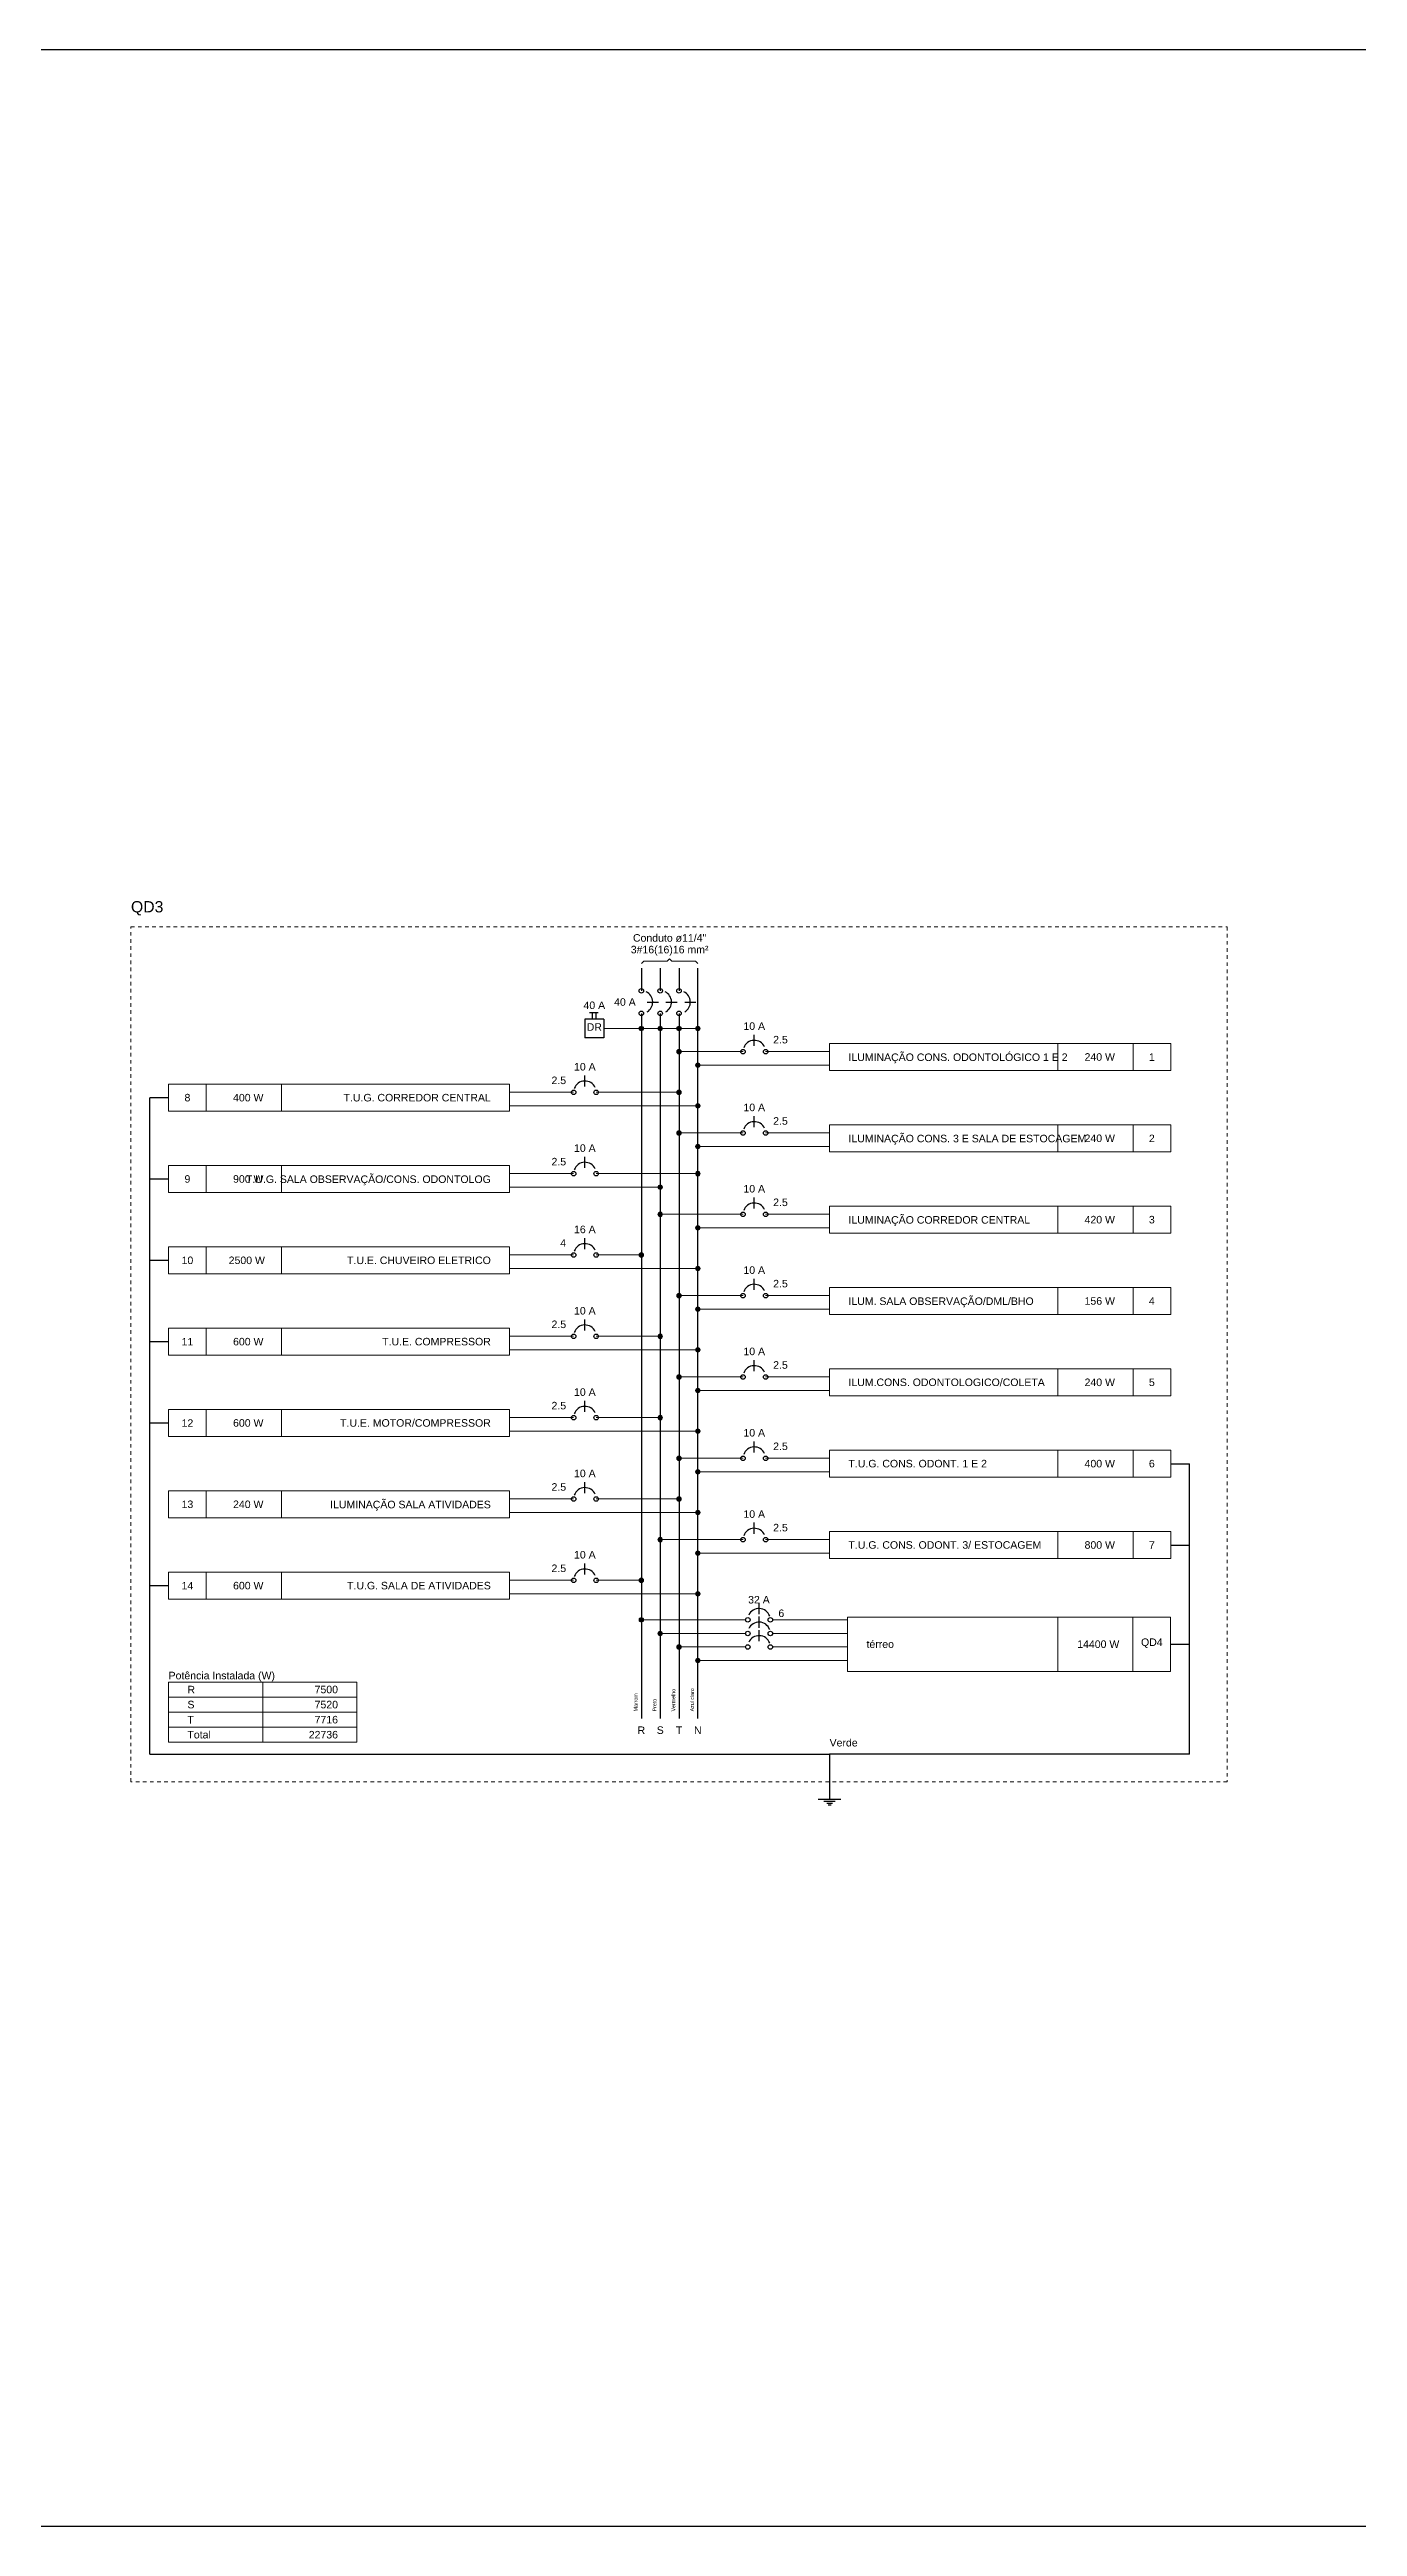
# Model space of a CAD drawing. Header units: millimetres. Extents: x 0 to 356, y -3 to 174.
# Drawn here: x 232.9 to 269.7, y 104.1 to 173.8 of the extents above; entities that cross this region are included whole.
import ezdxf

# ---------------------------------------------------------------- set-up
doc = ezdxf.new("R2010")
doc.units = ezdxf.units.MM
doc.header["$LTSCALE"] = 0.5
doc.header["$MEASUREMENT"] = 0
doc.linetypes.add('DOT2', pattern=[3.175, 0, -3.175])
for name, color, linetype, lineweight in [('DI-Barramento Fase 1', 6, 'Continuous', 30), ('DI-Barramento Fase 2', 6, 'Continuous', 30), ('DI-Barramento Fase 3', 6, 'Continuous', 30), ('DI-Barramento Neutro', 6, 'Continuous', 30), ('DI-Disjuntor', 1, 'Continuous', 30), ('DI-Fios', 3, 'Continuous', 30), ('DI-Linhas do diagrama', 9, 'Continuous', 20), ('DI-Pontilhado', 7, 'Continuous', 20), ('DI-Textos do diagrama', 7, 'Continuous', 20), ('DI-Título do diagrama', 3, 'Continuous', 30)]:
    doc.layers.add(name, color=color, linetype=linetype, lineweight=lineweight)
doc.layers.add('pisos', color=1, linetype='Continuous')
doc.styles.add('Arial', font='arial.ttf')

msp = doc.modelspace()

# ---------------------------------------------------------------- linework, layer by layer
at = {"layer": 'DI-Barramento Fase 1', "linetype": 'Continuous'}
for p, q in [((249.509, 147.972), (249.509, 147.336)), ((249.509, 146.701), (249.509, 126.867))]:
    msp.add_line(p, q, dxfattribs=at)
at = {"layer": 'DI-Barramento Fase 2', "linetype": 'Continuous'}
for p, q in [((250.039, 147.972), (250.039, 147.336)), ((250.039, 146.701), (250.039, 126.867))]:
    msp.add_line(p, q, dxfattribs=at)
at = {"layer": 'DI-Barramento Fase 3', "linetype": 'Continuous'}
for p, q in [((250.568, 147.972), (250.568, 147.336)), ((250.568, 146.701), (250.568, 126.867))]:
    msp.add_line(p, q, dxfattribs=at)
at = {"layer": 'DI-Barramento Neutro', "linetype": 'Continuous'}
msp.add_line((251.098, 126.867), (251.098, 147.972), dxfattribs=at)
at = {"layer": 'DI-Disjuntor', "linetype": 'Continuous'}
for p, q in [((249.668, 147.018), (249.986, 147.018)), ((250.197, 147.018), (250.515, 147.018)), ((250.727, 147.018), (251.045, 147.018)), ((247.921, 146.542), (247.921, 146.012)), ((248.45, 146.542), (247.921, 146.542)), ((248.053, 146.727), (248.291, 146.727)), ((248.132, 146.542), (248.132, 146.727)), ((248.238, 146.542), (248.238, 146.727)), ((248.45, 146.542), (248.45, 146.012)), ((248.45, 146.012), (247.921, 146.012)), ((252.686, 145.784), (252.686, 146.101)), ((247.921, 144.64), (247.921, 144.958)), ((252.686, 143.496), (252.686, 143.814)), ((247.921, 142.353), (247.921, 142.67)), ((252.686, 141.209), (252.686, 141.527)), ((247.921, 140.065), (247.921, 140.383)), ((252.686, 138.921), (252.686, 139.239)), ((247.921, 137.778), (247.921, 138.095)), ((252.686, 136.634), (252.686, 136.952)), ((247.921, 135.49), (247.921, 135.808)), ((252.686, 134.346), (252.686, 134.664)), ((247.921, 133.203), (247.921, 133.52)), ((252.686, 132.059), (252.686, 132.377)), ((247.921, 130.915), (247.921, 131.233)), ((252.819, 129.802), (252.819, 130.12)), ((252.819, 129.421), (252.819, 129.739)), ((252.819, 129.04), (252.819, 129.357))]:
    msp.add_line(p, q, dxfattribs=at)
for centre in [(249.509, 147.336), (250.039, 147.336), (250.568, 147.336), (249.509, 146.701), (250.039, 146.701), (250.568, 146.701), (252.368, 145.625), (253.004, 145.625), (247.603, 144.481), (248.238, 144.481), (252.368, 143.337), (253.004, 143.337), (247.603, 142.194), (248.238, 142.194), (252.368, 141.05), (253.004, 141.05), (247.603, 139.906), (248.238, 139.906), (252.368, 138.763), (253.004, 138.763), (247.603, 137.619), (248.238, 137.619), (252.368, 136.475), (253.004, 136.475), (247.603, 135.331), (248.238, 135.331), (252.368, 134.188), (253.004, 134.188), (247.603, 133.044), (248.238, 133.044), (252.368, 131.9), (253.004, 131.9), (247.603, 130.756), (248.238, 130.756), (252.502, 129.643), (253.137, 129.643), (252.502, 129.262), (252.502, 128.881), (253.137, 129.262), (253.137, 128.881)]:
    msp.add_circle(centre, 0.0635, dxfattribs=at)
for centre, start, end in [((249.509, 147.018), 300, 65), ((250.039, 147.018), 300, 65), ((250.568, 147.018), 300, 65), ((252.686, 145.625), 25, 160), ((247.921, 144.481), 25, 160), ((252.686, 143.337), 25, 160), ((247.921, 142.194), 25, 160), ((252.686, 141.05), 25, 160), ((247.921, 139.906), 25, 160), ((252.686, 138.763), 25, 160), ((247.921, 137.619), 25, 160), ((252.686, 136.475), 25, 160), ((247.921, 135.331), 25, 160), ((252.686, 134.188), 25, 160), ((247.921, 133.044), 25, 160), ((252.686, 131.9), 25, 160), ((247.921, 130.756), 25, 160), ((252.819, 129.643), 20, 155), ((252.819, 129.262), 20, 155), ((252.819, 128.881), 20, 155)]:
    msp.add_arc(centre, 0.318, start, end, dxfattribs=at)
at = {"layer": 'DI-Fios', "linetype": 'Continuous'}
for p, q in [((236.208, 144.329), (235.679, 144.329)), ((235.679, 125.867), (235.679, 144.329)), ((236.208, 142.041), (235.679, 142.041)), ((236.208, 139.754), (235.679, 139.754)), ((236.208, 137.466), (235.679, 137.466)), ((236.208, 135.179), (235.679, 135.179)), ((264.399, 134.035), (264.928, 134.035)), ((264.928, 125.867), (264.928, 134.035)), ((264.399, 131.748), (264.928, 131.748)), ((236.208, 130.604), (235.679, 130.604)), ((264.398, 128.957), (264.928, 128.957)), ((235.679, 125.867), (254.804, 125.867)), ((254.804, 125.867), (254.804, 124.596)), ((264.928, 125.867), (254.804, 125.867)), ((254.486, 124.596), (255.122, 124.596)), ((254.645, 124.543), (254.963, 124.543)), ((254.725, 124.49), (254.884, 124.49)), ((254.764, 124.437), (254.844, 124.437))]:
    msp.add_line(p, q, dxfattribs=at)
at = {"layer": 'DI-Linhas do diagrama', "linetype": 'Continuous'}
for p, q in [((249.509, 146.277), (248.45, 146.277)), ((249.509, 146.277), (251.098, 146.277)), ((250.505, 145.625), (252.368, 145.625)), ((253.004, 145.625), (254.804, 145.625)), ((261.222, 145.091), (261.222, 145.854)), ((263.34, 145.091), (263.34, 145.854)), ((251.098, 145.244), (254.804, 145.244)), ((237.267, 143.947), (237.267, 144.71)), ((239.385, 143.947), (239.385, 144.71)), ((245.803, 144.481), (247.603, 144.481)), ((250.568, 144.481), (248.238, 144.481)), ((245.803, 144.1), (251.098, 144.1)), ((261.222, 142.804), (261.222, 143.566)), ((263.34, 142.804), (263.34, 143.566)), ((250.568, 143.337), (252.368, 143.337)), ((251.098, 142.956), (254.804, 142.956)), ((253.004, 143.337), (254.804, 143.337)), ((237.267, 141.66), (237.267, 142.422)), ((239.385, 141.66), (239.385, 142.422)), ((245.803, 142.194), (247.603, 142.194)), ((251.035, 142.194), (248.238, 142.194)), ((245.803, 141.812), (249.976, 141.812)), ((250.039, 141.05), (252.368, 141.05)), ((253.004, 141.05), (254.804, 141.05)), ((261.222, 140.516), (261.222, 141.279)), ((263.34, 140.516), (263.34, 141.279)), ((237.267, 139.372), (237.267, 140.135)), ((239.385, 139.372), (239.385, 140.135)), ((251.098, 140.669), (254.804, 140.669)), ((245.803, 139.906), (247.603, 139.906)), ((245.803, 139.525), (251.098, 139.525)), ((249.509, 139.906), (248.238, 139.906)), ((250.568, 138.763), (252.368, 138.763)), ((253.004, 138.763), (254.804, 138.763)), ((261.222, 138.229), (261.222, 138.991)), ((263.34, 138.229), (263.34, 138.991)), ((251.098, 138.381), (254.804, 138.381)), ((237.267, 137.085), (237.267, 137.848)), ((239.385, 137.085), (239.385, 137.848)), ((245.803, 137.619), (247.603, 137.619)), ((250.039, 137.619), (248.238, 137.619)), ((245.803, 137.238), (251.098, 137.238)), ((261.222, 135.941), (261.222, 136.704)), ((263.34, 135.941), (263.34, 136.704)), ((250.568, 136.475), (252.368, 136.475)), ((251.098, 136.094), (254.804, 136.094)), ((253.004, 136.475), (254.804, 136.475)), ((237.267, 134.798), (237.267, 135.56)), ((239.385, 134.798), (239.385, 135.56)), ((245.803, 135.331), (247.603, 135.331)), ((249.976, 135.331), (248.238, 135.331)), ((245.803, 134.95), (251.098, 134.95)), ((250.568, 134.188), (252.368, 134.188)), ((251.098, 133.806), (254.804, 133.806)), ((253.004, 134.188), (254.804, 134.188)), ((261.222, 133.654), (261.222, 134.416)), ((263.34, 133.654), (263.34, 134.416)), ((237.267, 132.51), (237.267, 133.273)), ((239.385, 132.51), (239.385, 133.273)), ((245.803, 133.044), (247.603, 133.044)), ((245.803, 132.663), (251.098, 132.663)), ((250.505, 133.044), (248.238, 133.044)), ((250.039, 131.9), (252.368, 131.9)), ((253.004, 131.9), (254.804, 131.9)), ((261.222, 131.366), (261.222, 132.129)), ((263.34, 131.366), (263.34, 132.129)), ((237.267, 130.223), (237.267, 130.985)), ((239.385, 130.223), (239.385, 130.985)), ((251.098, 131.519), (254.804, 131.519)), ((245.803, 130.756), (247.603, 130.756)), ((245.803, 130.375), (251.098, 130.375)), ((249.509, 130.756), (248.238, 130.756)), ((249.573, 129.643), (252.439, 129.643)), ((255.312, 129.643), (253.201, 129.643)), ((261.221, 128.195), (261.221, 129.719)), ((263.339, 128.195), (263.339, 129.719)), ((250.102, 129.262), (252.439, 129.262)), ((250.632, 128.881), (252.439, 128.881)), ((255.312, 129.262), (253.201, 129.262)), ((255.312, 128.881), (253.201, 128.881)), ((255.312, 128.499), (251.035, 128.499)), ((238.856, 127.47), (238.856, 127.894)), ((238.856, 127.046), (238.856, 127.47)), ((238.856, 126.623), (238.856, 127.046)), ((238.856, 126.199), (238.856, 126.623))]:
    msp.add_line(p, q, dxfattribs=at)
at = {"layer": 'DI-Linhas do diagrama', "linetype": 'Continuous', "const_width": 0.0635}
for points in [[(249.541, 146.277, 1), (249.477, 146.277, 1)], [(250.071, 146.277, 1), (250.007, 146.277, 1)], [(250.6, 146.277, 1), (250.536, 146.277, 1)], [(251.13, 146.277, 1), (251.066, 146.277, 1)], [(250.6, 145.625, 1), (250.536, 145.625, 1)], [(251.13, 145.244, 1), (251.066, 145.244, 1)], [(250.6, 144.481, 1), (250.536, 144.481, 1)], [(251.13, 144.1, 1), (251.066, 144.1, 1)], [(250.6, 143.337, 1), (250.536, 143.337, 1)], [(251.13, 142.956, 1), (251.066, 142.956, 1)], [(251.13, 142.194, 1), (251.066, 142.194, 1)], [(250.071, 141.812, 1), (250.007, 141.812, 1)], [(250.071, 141.05, 1), (250.007, 141.05, 1)], [(251.13, 140.669, 1), (251.066, 140.669, 1)], [(249.541, 139.906, 1), (249.477, 139.906, 1)], [(251.13, 139.525, 1), (251.066, 139.525, 1)], [(250.6, 138.763, 1), (250.536, 138.763, 1)], [(251.13, 138.381, 1), (251.066, 138.381, 1)], [(250.071, 137.619, 1), (250.007, 137.619, 1)], [(251.13, 137.238, 1), (251.066, 137.238, 1)], [(250.6, 136.475, 1), (250.536, 136.475, 1)], [(251.13, 136.094, 1), (251.066, 136.094, 1)], [(250.071, 135.331, 1), (250.007, 135.331, 1)], [(251.13, 134.95, 1), (251.066, 134.95, 1)], [(250.6, 134.188, 1), (250.536, 134.188, 1)], [(251.13, 133.806, 1), (251.066, 133.806, 1)], [(250.6, 133.044, 1), (250.536, 133.044, 1)], [(251.13, 132.663, 1), (251.066, 132.663, 1)], [(250.071, 131.9, 1), (250.007, 131.9, 1)], [(251.13, 131.519, 1), (251.066, 131.519, 1)], [(249.541, 130.756, 1), (249.477, 130.756, 1)], [(251.13, 130.375, 1), (251.066, 130.375, 1)], [(249.477, 129.643, -1), (249.541, 129.643, -1)], [(250.006, 129.262, -1), (250.07, 129.262, -1)], [(250.536, 128.881, -1), (250.6, 128.881, -1)], [(251.066, 128.499, -1), (251.13, 128.499, -1)]]:
    msp.add_lwpolyline(points, format="xyb", close=True, dxfattribs=at)
at = {"layer": 'DI-Linhas do diagrama', "linetype": 'Continuous'}
for points in [[(254.804, 145.091), (254.804, 145.854), (264.399, 145.854), (264.399, 145.091), (254.804, 145.091)], [(236.208, 143.947), (236.208, 144.71), (245.803, 144.71), (245.803, 143.947), (236.208, 143.947)], [(254.804, 142.804), (254.804, 143.566), (264.399, 143.566), (264.399, 142.804), (254.804, 142.804)], [(236.208, 141.66), (236.208, 142.422), (245.803, 142.422), (245.803, 141.66), (236.208, 141.66)], [(254.804, 140.516), (254.804, 141.279), (264.399, 141.279), (264.399, 140.516), (254.804, 140.516)], [(236.208, 139.372), (236.208, 140.135), (245.803, 140.135), (245.803, 139.372), (236.208, 139.372)], [(254.804, 138.229), (254.804, 138.991), (264.399, 138.991), (264.399, 138.229), (254.804, 138.229)], [(236.208, 137.085), (236.208, 137.848), (245.803, 137.848), (245.803, 137.085), (236.208, 137.085)], [(254.804, 135.941), (254.804, 136.704), (264.399, 136.704), (264.399, 135.941), (254.804, 135.941)], [(236.208, 134.798), (236.208, 135.56), (245.803, 135.56), (245.803, 134.798), (236.208, 134.798)], [(254.804, 133.654), (254.804, 134.416), (264.399, 134.416), (264.399, 133.654), (254.804, 133.654)], [(236.208, 132.51), (236.208, 133.273), (245.803, 133.273), (245.803, 132.51), (236.208, 132.51)], [(254.804, 131.366), (254.804, 132.129), (264.399, 132.129), (264.399, 131.366), (254.804, 131.366)], [(236.208, 130.223), (236.208, 130.985), (245.803, 130.985), (245.803, 130.223), (236.208, 130.223)], [(264.398, 128.195), (264.398, 129.719), (255.312, 129.719), (255.312, 128.195), (264.398, 128.195)], [(236.208, 127.47), (236.208, 127.894), (241.503, 127.894), (241.503, 127.47), (236.208, 127.47)], [(236.208, 127.046), (236.208, 127.47), (241.503, 127.47), (241.503, 127.046), (236.208, 127.046)], [(236.208, 126.623), (236.208, 127.046), (241.503, 127.046), (241.503, 126.623), (236.208, 126.623)], [(236.208, 126.199), (236.208, 126.623), (241.503, 126.623), (241.503, 126.199), (236.208, 126.199)]]:
    msp.add_lwpolyline(points, close=True, dxfattribs=at)
for centre in [(249.509, 146.277), (250.039, 146.277), (250.568, 146.277), (251.098, 146.277), (250.568, 145.625), (251.098, 145.244), (250.568, 144.481), (251.098, 144.1), (250.568, 143.337), (251.098, 142.956), (251.098, 142.194), (250.039, 141.812), (250.039, 141.05), (251.098, 140.669), (249.509, 139.906), (251.098, 139.525), (250.568, 138.763), (251.098, 138.381), (250.039, 137.619), (251.098, 137.238), (250.568, 136.475), (251.098, 136.094), (250.039, 135.331), (251.098, 134.95), (250.568, 134.188), (251.098, 133.806), (250.568, 133.044), (251.098, 132.663), (250.039, 131.9), (251.098, 131.519), (249.509, 130.756), (251.098, 130.375), (249.509, 129.643), (250.038, 129.262), (250.568, 128.881), (251.098, 128.499)]:
    msp.add_circle(centre, 0.0635, dxfattribs=at)
at = {"layer": 'DI-Pontilhado', "linetype": 'DOT2', "ltscale": 0.05}
msp.add_lwpolyline([(235.149, 125.088), (235.149, 149.136), (265.987, 149.136), (265.987, 125.088), (235.149, 125.088)], close=True, dxfattribs=at)
at = {"layer": 'DI-Textos do diagrama', "linetype": 'Continuous'}
for p, q in [((249.509, 148.104), (249.575, 148.17)), ((249.575, 148.17), (250.237, 148.17)), ((250.237, 148.17), (250.303, 148.236)), ((250.303, 148.236), (250.37, 148.17)), ((250.37, 148.17), (251.031, 148.17)), ((251.031, 148.17), (251.098, 148.104))]:
    msp.add_line(p, q, dxfattribs=at)
at = {"layer": 'pisos'}
msp.add_lwpolyline([(127.381, 173.81), (356.443, 173.81), (356.443, 104.145), (127.381, 104.145)], close=True, dxfattribs=at)

# ---------------------------------------------------------------- texts
at = {"layer": 'DI-Barramento Fase 1', "insert": (249.403, 127.069), "char_height": 0.1059, "width": 0.76248, "attachment_point": 7, "rotation": 90.00021, "line_spacing_factor": 0.798, "style": 'Arial'}
msp.add_mtext('Marrom', dxfattribs=at)
at = {"layer": 'DI-Barramento Fase 1', "insert": (249.509, 126.433), "char_height": 0.212, "width": 0.25416, "attachment_point": 8, "line_spacing_factor": 0.798, "style": 'Arial'}
msp.add_mtext('R', dxfattribs=at)
at = {"layer": 'DI-Barramento Fase 2', "insert": (249.933, 127.069), "char_height": 0.1059, "width": 0.6354, "attachment_point": 7, "rotation": 90.00021, "line_spacing_factor": 0.798, "style": 'Arial'}
msp.add_mtext('Preto', dxfattribs=at)
at = {"layer": 'DI-Barramento Fase 2', "insert": (250.039, 126.433), "char_height": 0.212, "width": 0.25416, "attachment_point": 8, "line_spacing_factor": 0.798, "style": 'Arial'}
msp.add_mtext('S', dxfattribs=at)
at = {"layer": 'DI-Barramento Fase 3', "insert": (250.462, 127.069), "char_height": 0.1059, "width": 1.01664, "attachment_point": 7, "rotation": 90.00021, "line_spacing_factor": 0.798, "style": 'Arial'}
msp.add_mtext('Vermelho', dxfattribs=at)
at = {"layer": 'DI-Barramento Fase 3', "insert": (250.568, 126.433), "char_height": 0.212, "width": 0.25416, "attachment_point": 8, "line_spacing_factor": 0.798, "style": 'Arial'}
msp.add_mtext('T', dxfattribs=at)
at = {"layer": 'DI-Barramento Neutro', "insert": (250.992, 127.069), "char_height": 0.1059, "width": 1.2708, "attachment_point": 7, "rotation": 90.00021, "line_spacing_factor": 0.798, "style": 'Arial'}
msp.add_mtext('Azul claro', dxfattribs=at)
at = {"layer": 'DI-Barramento Neutro', "insert": (251.098, 126.433), "char_height": 0.212, "width": 0.25416, "attachment_point": 8, "line_spacing_factor": 0.798, "style": 'Arial'}
msp.add_mtext('N', dxfattribs=at)
at = {"layer": 'DI-Disjuntor', "insert": (248.185, 146.211), "char_height": 0.2118, "width": 0.50832, "attachment_point": 8, "line_spacing_factor": 0.798, "style": 'Arial'}
msp.add_mtext('DR', dxfattribs=at)
at = {"layer": 'DI-Fios', "insert": (254.804, 126.079), "char_height": 0.2118, "width": 1.2708, "attachment_point": 7, "line_spacing_factor": 0.798, "style": 'Arial'}
msp.add_mtext('Verde', dxfattribs=at)
at = {"layer": 'DI-Linhas do diagrama', "line_spacing_factor": 0.798, "style": 'Arial'}
for s, insert, char_height, width, attachment_point in [('R', (236.738, 127.576), 0.212, 0.25416, 7), ('  7500', (240.974, 127.576), 0.2118, 1.52496, 9), ('T', (236.738, 126.728), 0.212, 0.25416, 7), ('S', (236.738, 127.152), 0.212, 0.25416, 7), (' 7520', (240.974, 127.152), 0.2118, 1.52496, 9), ('  7716', (240.974, 126.728), 0.2118, 1.52496, 9), ('Total', (236.738, 126.305), 0.2118, 1.2708, 7), (' 22736', (240.974, 126.305), 0.2118, 1.52496, 9)]:
    msp.add_mtext(s, dxfattribs=dict(at, insert=insert, char_height=char_height, width=width, attachment_point=attachment_point))
at = {"layer": 'DI-Textos do diagrama', "line_spacing_factor": 0.798, "style": 'Arial'}
for s, insert, char_height, width, attachment_point in [('3#16(16)16 mm²', (250.303, 148.326), 0.2118, 4.32072, 8), ('Conduto ø11/4"', (250.303, 148.712), 0.2118, 2.79576, 8), ('40 A', (248.185, 146.82), 0.2118, 1.01664, 8), (' 40 A', (249.35, 146.912), 0.2118, 1.2708, 9), ('    10 A', (252.051, 146.234), 0.2118, 2.03328, 7), ('2.5', (253.216, 145.853), 0.2118, 0.76248, 7), ('ILUMINAÇÃO CONS. ODONTOLÓGICO 1 E 2', (255.334, 145.297), 0.2118, 8.8956, 7), ('2.5', (247.391, 144.709), 0.2118, 0.76248, 9), ('    10 A', (247.285, 145.091), 0.2118, 2.03328, 7), ('   240 W', (262.281, 145.366), 0.2118, 2.03328, 8), ('1', (263.869, 145.366), 0.212, 0.25416, 8), ('8', (236.738, 144.222), 0.212, 0.25416, 8), ('   400 W', (238.326, 144.222), 0.2118, 2.03328, 8), ('T.U.G. CORREDOR CENTRAL', (245.273, 144.222), 0.2118, 5.84568, 9), ('    10 A', (252.051, 143.947), 0.2118, 2.03328, 7), ('2.5', (253.216, 143.566), 0.2118, 0.76248, 7), ('    10 A', (247.285, 142.803), 0.2118, 2.03328, 7), ('ILUMINAÇÃO CONS. 3 E SALA DE ESTOCAGEM', (255.334, 143.01), 0.2118, 9.65808, 7), ('   240 W', (262.281, 143.079), 0.2118, 2.03328, 8), ('2', (263.869, 143.079), 0.212, 0.25416, 8), ('9', (236.738, 141.935), 0.212, 0.25416, 8), ('   900 W', (238.326, 141.935), 0.2118, 2.03328, 8), ('T.U.G. SALA OBSERVAÇÃO/CONS. ODONTOLOG', (245.273, 141.866), 0.2118, 9.65808, 9), ('2.5', (247.391, 142.422), 0.2118, 0.76248, 9), ('    10 A', (252.051, 141.66), 0.2118, 2.03328, 7), ('2.5', (253.216, 141.278), 0.2118, 0.76248, 7), ('    16 A', (247.285, 140.516), 0.2118, 2.03328, 7), ('ILUMINAÇÃO CORREDOR CENTRAL', (255.334, 140.722), 0.2118, 6.86232, 7), ('   420 W', (262.281, 140.791), 0.2118, 2.03328, 8), ('3', (263.869, 140.791), 0.212, 0.25416, 8), ('4', (247.391, 140.135), 0.212, 0.25416, 9), ('10', (236.738, 139.647), 0.2118, 0.50832, 8), ('  2500 W', (238.326, 139.647), 0.2118, 2.03328, 8), ('T.U.E. CHUVEIRO ELETRICO', (245.273, 139.647), 0.2118, 6.09984, 9), ('    10 A', (252.051, 139.372), 0.2118, 2.03328, 7), ('2.5', (253.216, 138.991), 0.2118, 0.76248, 7), ('ILUM. SALA OBSERVAÇÃO/DML/BHO', (255.334, 138.435), 0.2118, 7.37064, 7), ('   156 W', (262.281, 138.504), 0.2118, 2.03328, 8), ('4', (263.869, 138.504), 0.212, 0.25416, 8), ('2.5', (247.391, 137.847), 0.2118, 0.76248, 9), ('    10 A', (247.285, 138.228), 0.2118, 2.03328, 7), ('11', (236.738, 137.36), 0.2118, 0.50832, 8), ('   600 W', (238.326, 137.36), 0.2118, 2.03328, 8), ('T.U.E. COMPRESSOR', (245.273, 137.36), 0.2118, 4.32072, 9), ('    10 A', (252.051, 137.085), 0.2118, 2.03328, 7), ('2.5', (253.216, 136.703), 0.2118, 0.76248, 7), ('    10 A', (247.285, 135.941), 0.2118, 2.03328, 7), ('ILUM.CONS. ODONTOLOGICO/COLETA', (255.334, 136.216), 0.2118, 7.6248, 7), ('   240 W', (262.281, 136.216), 0.2118, 2.03328, 8), ('5', (263.869, 136.216), 0.212, 0.25416, 8), ('12', (236.738, 135.073), 0.2118, 0.50832, 8), ('   600 W', (238.326, 135.073), 0.2118, 2.03328, 8), ('T.U.E. MOTOR/COMPRESSOR', (245.273, 135.073), 0.2118, 5.84568, 9), ('2.5', (247.391, 135.56), 0.2118, 0.76248, 9), ('    10 A', (252.051, 134.797), 0.2118, 2.03328, 7), ('2.5', (253.216, 134.416), 0.2118, 0.76248, 7), ('    10 A', (247.285, 133.653), 0.2118, 2.03328, 7), ('T.U.G. CONS. ODONT. 1 E 2', (255.334, 133.929), 0.2118, 6.354, 7), ('   400 W', (262.281, 133.929), 0.2118, 2.03328, 8), ('6', (263.869, 133.929), 0.212, 0.25416, 8), ('2.5', (247.391, 133.272), 0.2118, 0.76248, 9), ('13', (236.738, 132.785), 0.2118, 0.50832, 8), ('   240 W', (238.326, 132.785), 0.2118, 2.03328, 8), ('ILUMINAÇÃO SALA ATIVIDADES', (245.273, 132.716), 0.2118, 6.60816, 9), ('    10 A', (252.051, 132.51), 0.2118, 2.03328, 7), ('2.5', (253.216, 132.129), 0.2118, 0.76248, 7), ('T.U.G. CONS. ODONT. 3/ ESTOCAGEM', (255.334, 131.641), 0.2118, 8.13312, 7), ('   800 W', (262.281, 131.641), 0.2118, 2.03328, 8), ('7', (263.869, 131.641), 0.212, 0.25416, 8), ('2.5', (247.391, 130.985), 0.2118, 0.76248, 9), ('    10 A', (247.285, 131.366), 0.2118, 2.03328, 7), ('14', (236.738, 130.498), 0.2118, 0.50832, 8), ('   600 W', (238.326, 130.498), 0.2118, 2.03328, 8), ('T.U.G. SALA DE ATIVIDADES', (245.273, 130.498), 0.2118, 6.354, 9), ('    32 A', (252.183, 130.101), 0.2118, 2.03328, 7), ('6', (253.528, 129.72), 0.212, 0.25416, 9), ('  14400 W', (262.28, 128.851), 0.2118, 2.03328, 8), ('QD4', (263.869, 128.851), 0.2118, 0.76248, 8), ('Potência Instalada (W)', (236.208, 127.908), 0.2118, 5.59152, 7)]:
    msp.add_mtext(s, dxfattribs=dict(at, insert=insert, char_height=char_height, width=width, attachment_point=attachment_point))
at = {"layer": 'DI-Título do diagrama', "attachment_point": 7, "line_spacing_factor": 0.798, "style": 'Arial'}
for s, insert, char_height, width in [('QD3', (235.149, 149.454), 0.3177, 1.14372), ('térreo', (255.842, 128.851), 0.2118, 1.52496)]:
    msp.add_mtext(s, dxfattribs=dict(at, insert=insert, char_height=char_height, width=width))

doc.saveas('drawing.dxf')
